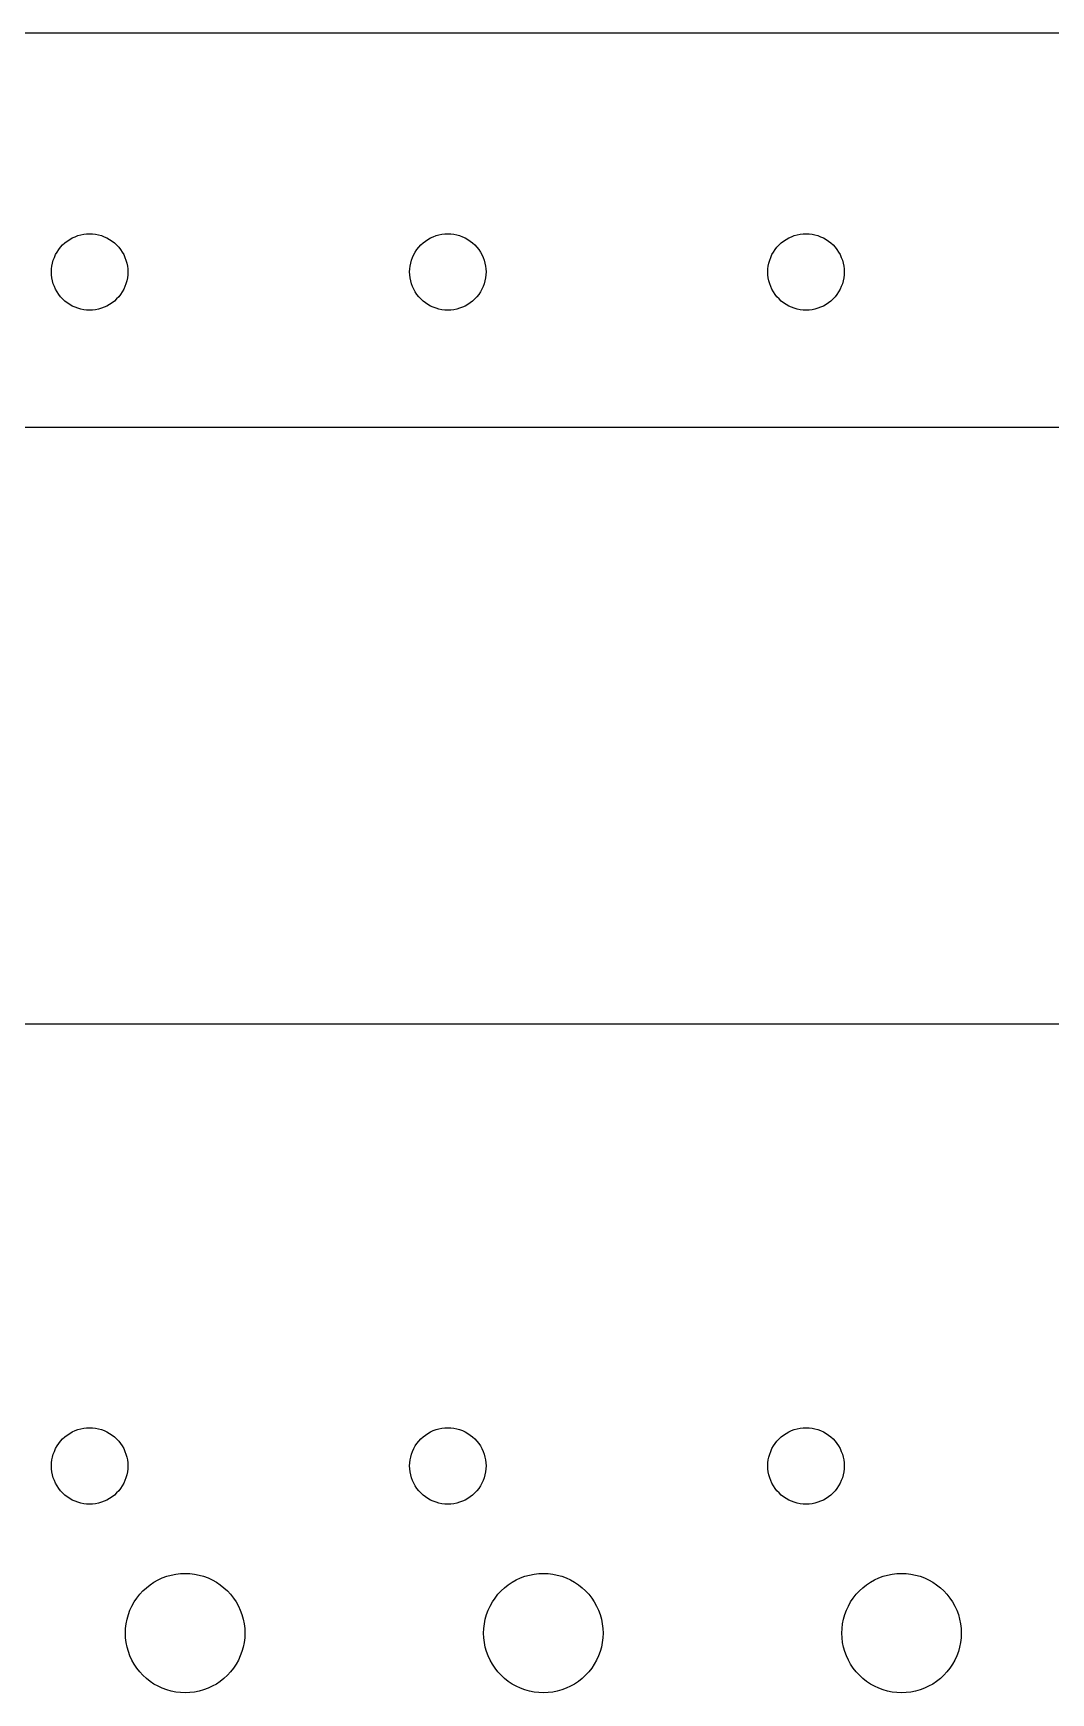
# Model space of a CAD drawing. Extents: x 0 to 315, y 0 to 192.
# Drawn here: x 110.4 to 153, y 122.8 to 192.2 of the extents above; entities that cross this region are included whole.
import ezdxf

# ---------------------------------------------------------------- set-up
doc = ezdxf.new("R2010")
doc.units = 0
doc.layers.add('Layer_1', color=7, linetype='CONTINUOUS')

msp = doc.modelspace()

# ---------------------------------------------------------------- linework, layer by layer
at = {"layer": 'Layer_1', "color": 7}
for p, q in [((315.249983, 192.249989), (0.25, 192.249989)), ((111.711001, 183.46699), (111.810001, 183.543992)), ((111.810001, 183.543992), (111.914, 183.613992)), ((111.914, 183.613992), (112.023999, 183.67599)), ((112.023999, 183.67599), (112.138, 183.72799)), ((112.138, 183.72799), (112.256, 183.771991)), ((112.256, 183.771991), (112.376001, 183.80599)), ((112.376001, 183.80599), (112.500001, 183.829979)), ((112.500001, 183.829979), (112.624001, 183.844993)), ((112.624001, 183.844993), (112.749999, 183.849989)), ((112.749999, 183.849989), (112.876, 183.844993)), ((112.876, 183.844993), (113, 183.829979)), ((113, 183.829979), (113.124, 183.80599)), ((113.124, 183.80599), (113.244001, 183.771991)), ((113.244001, 183.771991), (113.362001, 183.72799)), ((113.362001, 183.72799), (113.476001, 183.67599)), ((113.476001, 183.67599), (113.586, 183.613992)), ((113.586, 183.613992), (113.689999, 183.543992)), ((113.689999, 183.543992), (113.789, 183.46699)), ((126.710999, 183.46699), (126.81, 183.543992)), ((126.81, 183.543992), (126.914001, 183.613992)), ((126.914001, 183.613992), (127.024, 183.67599)), ((127.024, 183.67599), (127.138001, 183.72799)), ((127.138001, 183.72799), (127.256001, 183.771991)), ((127.256001, 183.771991), (127.375999, 183.80599)), ((127.375999, 183.80599), (127.499999, 183.829979)), ((127.499999, 183.829979), (127.623999, 183.844993)), ((127.623999, 183.844993), (127.75, 183.849989)), ((127.75, 183.849989), (127.876001, 183.844993)), ((127.876001, 183.844993), (128.000001, 183.829979)), ((128.000001, 183.829979), (128.124001, 183.80599)), ((128.124001, 183.80599), (128.243999, 183.771991)), ((128.243999, 183.771991), (128.361999, 183.72799)), ((128.361999, 183.72799), (128.476, 183.67599)), ((128.476, 183.67599), (128.586001, 183.613992)), ((128.586001, 183.613992), (128.69, 183.543992)), ((128.69, 183.543992), (128.789001, 183.46699)), ((141.711, 183.46699), (141.810001, 183.543992)), ((141.810001, 183.543992), (141.913999, 183.613992)), ((141.913999, 183.613992), (142.024001, 183.67599)), ((142.024001, 183.67599), (142.137999, 183.72799)), ((142.137999, 183.72799), (142.255999, 183.771991)), ((142.255999, 183.771991), (142.376, 183.80599)), ((142.376, 183.80599), (142.5, 183.829979)), ((142.5, 183.829979), (142.624, 183.844993)), ((142.624, 183.844993), (142.750001, 183.849989)), ((142.750001, 183.849989), (142.875999, 183.844993)), ((142.875999, 183.844993), (142.999999, 183.829979)), ((142.999999, 183.829979), (143.123999, 183.80599)), ((143.123999, 183.80599), (143.244, 183.771991)), ((143.244, 183.771991), (143.362, 183.72799)), ((143.362, 183.72799), (143.476001, 183.67599)), ((143.476001, 183.67599), (143.586, 183.613992)), ((143.586, 183.613992), (143.690001, 183.543992)), ((143.690001, 183.543992), (143.788999, 183.46699)), ((111.228, 182.743991), (111.272001, 182.861991)), ((111.272001, 182.861991), (111.324001, 182.975991)), ((111.324001, 182.975991), (111.385999, 183.08599)), ((111.385999, 183.08599), (111.456002, 183.189992)), ((111.456002, 183.189992), (111.533, 183.28899)), ((111.533, 183.28899), (111.618999, 183.380992)), ((111.618999, 183.380992), (111.711001, 183.46699)), ((113.789, 183.46699), (113.881002, 183.380992)), ((113.881002, 183.380992), (113.967, 183.28899)), ((113.967, 183.28899), (114.043999, 183.189992)), ((114.043999, 183.189992), (114.114001, 183.08599)), ((114.114001, 183.08599), (114.176, 182.975991)), ((114.176, 182.975991), (114.227999, 182.861991)), ((114.227999, 182.861991), (114.272001, 182.743991)), ((126.228001, 182.743991), (126.271999, 182.861991)), ((126.271999, 182.861991), (126.324002, 182.975991)), ((126.324002, 182.975991), (126.386, 183.08599)), ((126.386, 183.08599), (126.456, 183.189992)), ((126.456, 183.189992), (126.533001, 183.28899)), ((126.533001, 183.28899), (126.619, 183.380992)), ((126.619, 183.380992), (126.710999, 183.46699)), ((128.789001, 183.46699), (128.881, 183.380992)), ((128.881, 183.380992), (128.967001, 183.28899)), ((128.967001, 183.28899), (129.044, 183.189992)), ((129.044, 183.189992), (129.114, 183.08599)), ((129.114, 183.08599), (129.176001, 182.975991)), ((129.176001, 182.975991), (129.228001, 182.861991)), ((129.228001, 182.861991), (129.271999, 182.743991)), ((141.227999, 182.743991), (141.272, 182.861991)), ((141.272, 182.861991), (141.324, 182.975991)), ((141.324, 182.975991), (141.386001, 183.08599)), ((141.386001, 183.08599), (141.456001, 183.189992)), ((141.456001, 183.189992), (141.532999, 183.28899)), ((141.532999, 183.28899), (141.619001, 183.380992)), ((141.619001, 183.380992), (141.711, 183.46699)), ((143.788999, 183.46699), (143.881001, 183.380992)), ((143.881001, 183.380992), (143.967, 183.28899)), ((143.967, 183.28899), (144.044001, 183.189992)), ((144.044001, 183.189992), (144.114001, 183.08599)), ((144.114001, 183.08599), (144.175999, 182.975991)), ((144.175999, 182.975991), (144.227999, 182.861991)), ((144.227999, 182.861991), (144.272, 182.743991)), ((111.150002, 182.249992), (111.154997, 182.37599)), ((111.154997, 182.123991), (111.150002, 182.249992)), ((111.154997, 182.37599), (111.170012, 182.49999)), ((111.170012, 181.999991), (111.154997, 182.123991)), ((111.170012, 182.49999), (111.194001, 182.62399)), ((111.194001, 182.62399), (111.228, 182.743991)), ((114.272001, 182.743991), (114.306, 182.62399)), ((114.306, 182.62399), (114.329989, 182.49999)), ((114.329989, 182.49999), (114.345003, 182.37599)), ((114.345003, 182.123991), (114.329989, 181.999991)), ((114.345003, 182.37599), (114.349998, 182.249992)), ((114.349998, 182.249992), (114.345003, 182.123991)), ((126.150003, 182.249992), (126.154998, 182.37599)), ((126.154998, 182.123991), (126.150003, 182.249992)), ((126.154998, 182.37599), (126.170013, 182.49999)), ((126.170013, 181.999991), (126.154998, 182.123991)), ((126.170013, 182.49999), (126.194002, 182.62399)), ((126.194002, 182.62399), (126.228001, 182.743991)), ((129.271999, 182.743991), (129.306001, 182.62399)), ((129.306001, 182.62399), (129.32999, 182.49999)), ((129.32999, 182.49999), (129.345004, 182.37599)), ((129.345004, 182.123991), (129.32999, 181.999991)), ((129.345004, 182.37599), (129.35, 182.249992)), ((129.35, 182.249992), (129.345004, 182.123991)), ((141.150001, 182.249992), (141.154997, 182.37599)), ((141.154997, 182.123991), (141.150001, 182.249992)), ((141.154997, 182.37599), (141.170011, 182.49999)), ((141.170011, 181.999991), (141.154997, 182.123991)), ((141.170011, 182.49999), (141.194, 182.62399)), ((141.194, 182.62399), (141.227999, 182.743991)), ((144.272, 182.743991), (144.305999, 182.62399)), ((144.305999, 182.62399), (144.329988, 182.49999)), ((144.329988, 182.49999), (144.345002, 182.37599)), ((144.345002, 182.123991), (144.329988, 181.999991)), ((144.345002, 182.37599), (144.349998, 182.249992)), ((144.349998, 182.249992), (144.345002, 182.123991)), ((111.194001, 181.875991), (111.170012, 181.999991)), ((111.228, 181.75599), (111.194001, 181.875991)), ((111.272001, 181.63799), (111.228, 181.75599)), ((111.324001, 181.523992), (111.272001, 181.63799)), ((111.385999, 181.41399), (111.324001, 181.523992)), ((111.456002, 181.309991), (111.385999, 181.41399)), ((114.114001, 181.41399), (114.043999, 181.309991)), ((114.176, 181.523992), (114.114001, 181.41399)), ((114.227999, 181.63799), (114.176, 181.523992)), ((114.272001, 181.75599), (114.227999, 181.63799)), ((114.306, 181.875991), (114.272001, 181.75599)), ((114.329989, 181.999991), (114.306, 181.875991)), ((126.194002, 181.875991), (126.170013, 181.999991)), ((126.228001, 181.75599), (126.194002, 181.875991)), ((126.271999, 181.63799), (126.228001, 181.75599)), ((126.324002, 181.523992), (126.271999, 181.63799)), ((126.386, 181.41399), (126.324002, 181.523992)), ((126.456, 181.309991), (126.386, 181.41399)), ((129.114, 181.41399), (129.044, 181.309991)), ((129.176001, 181.523992), (129.114, 181.41399)), ((129.228001, 181.63799), (129.176001, 181.523992)), ((129.271999, 181.75599), (129.228001, 181.63799)), ((129.306001, 181.875991), (129.271999, 181.75599)), ((129.32999, 181.999991), (129.306001, 181.875991)), ((141.194, 181.875991), (141.170011, 181.999991)), ((141.227999, 181.75599), (141.194, 181.875991)), ((141.272, 181.63799), (141.227999, 181.75599)), ((141.324, 181.523992), (141.272, 181.63799)), ((141.386001, 181.41399), (141.324, 181.523992)), ((141.456001, 181.309991), (141.386001, 181.41399)), ((144.114001, 181.41399), (144.044001, 181.309991)), ((144.175999, 181.523992), (144.114001, 181.41399)), ((144.227999, 181.63799), (144.175999, 181.523992)), ((144.272, 181.75599), (144.227999, 181.63799)), ((144.305999, 181.875991), (144.272, 181.75599)), ((144.329988, 181.999991), (144.305999, 181.875991)), ((111.533, 181.210991), (111.456002, 181.309991)), ((111.618999, 181.118992), (111.533, 181.210991)), ((111.711001, 181.03299), (111.618999, 181.118992)), ((111.810001, 180.955992), (111.711001, 181.03299)), ((111.914, 180.885992), (111.810001, 180.955992)), ((112.023999, 180.823991), (111.914, 180.885992)), ((112.138, 180.771991), (112.023999, 180.823991)), ((112.256, 180.72799), (112.138, 180.771991)), ((112.376001, 180.693991), (112.256, 180.72799)), ((113.244001, 180.72799), (113.124, 180.693991)), ((113.362001, 180.771991), (113.244001, 180.72799)), ((113.476001, 180.823991), (113.362001, 180.771991)), ((113.586, 180.885992), (113.476001, 180.823991)), ((113.689999, 180.955992), (113.586, 180.885992)), ((113.789, 181.03299), (113.689999, 180.955992)), ((113.881002, 181.118992), (113.789, 181.03299)), ((113.967, 181.210991), (113.881002, 181.118992)), ((114.043999, 181.309991), (113.967, 181.210991)), ((126.533001, 181.210991), (126.456, 181.309991)), ((126.619, 181.118992), (126.533001, 181.210991)), ((126.710999, 181.03299), (126.619, 181.118992)), ((126.81, 180.955992), (126.710999, 181.03299)), ((126.914001, 180.885992), (126.81, 180.955992)), ((127.024, 180.823991), (126.914001, 180.885992)), ((127.138001, 180.771991), (127.024, 180.823991)), ((127.256001, 180.72799), (127.138001, 180.771991)), ((127.375999, 180.693991), (127.256001, 180.72799)), ((128.243999, 180.72799), (128.124001, 180.693991)), ((128.361999, 180.771991), (128.243999, 180.72799)), ((128.476, 180.823991), (128.361999, 180.771991)), ((128.586001, 180.885992), (128.476, 180.823991)), ((128.69, 180.955992), (128.586001, 180.885992)), ((128.789001, 181.03299), (128.69, 180.955992)), ((128.881, 181.118992), (128.789001, 181.03299)), ((128.967001, 181.210991), (128.881, 181.118992)), ((129.044, 181.309991), (128.967001, 181.210991)), ((141.532999, 181.210991), (141.456001, 181.309991)), ((141.619001, 181.118992), (141.532999, 181.210991)), ((141.711, 181.03299), (141.619001, 181.118992)), ((141.810001, 180.955992), (141.711, 181.03299)), ((141.913999, 180.885992), (141.810001, 180.955992)), ((142.024001, 180.823991), (141.913999, 180.885992)), ((142.137999, 180.771991), (142.024001, 180.823991)), ((142.255999, 180.72799), (142.137999, 180.771991)), ((142.376, 180.693991), (142.255999, 180.72799)), ((143.244, 180.72799), (143.123999, 180.693991)), ((143.362, 180.771991), (143.244, 180.72799)), ((143.476001, 180.823991), (143.362, 180.771991)), ((143.586, 180.885992), (143.476001, 180.823991)), ((143.690001, 180.955992), (143.586, 180.885992)), ((143.788999, 181.03299), (143.690001, 180.955992)), ((143.881001, 181.118992), (143.788999, 181.03299)), ((143.967, 181.210991), (143.881001, 181.118992)), ((144.044001, 181.309991), (143.967, 181.210991)), ((112.500001, 180.670002), (112.376001, 180.693991)), ((112.624001, 180.654987), (112.500001, 180.670002)), ((112.749999, 180.649992), (112.624001, 180.654987)), ((112.876, 180.654987), (112.749999, 180.649992)), ((113, 180.670002), (112.876, 180.654987)), ((113.124, 180.693991), (113, 180.670002)), ((127.499999, 180.670002), (127.375999, 180.693991)), ((127.623999, 180.654987), (127.499999, 180.670002)), ((127.75, 180.649992), (127.623999, 180.654987)), ((127.876001, 180.654987), (127.75, 180.649992)), ((128.000001, 180.670002), (127.876001, 180.654987)), ((128.124001, 180.693991), (128.000001, 180.670002)), ((142.5, 180.670002), (142.376, 180.693991)), ((142.624, 180.654987), (142.5, 180.670002)), ((142.750001, 180.649992), (142.624, 180.654987)), ((142.875999, 180.654987), (142.750001, 180.649992)), ((142.999999, 180.670002), (142.875999, 180.654987)), ((143.123999, 180.693991), (142.999999, 180.670002)), ((2.249999, 175.749988), (313.249987, 175.749988)), ((313.249987, 150.749987), (2.249999, 150.749987)), ((111.618999, 133.38099), (111.711001, 133.466992)), ((111.711001, 133.466992), (111.810001, 133.54399)), ((111.810001, 133.54399), (111.914, 133.61399)), ((111.914, 133.61399), (112.023999, 133.675991)), ((112.023999, 133.675991), (112.138, 133.727991)), ((112.138, 133.727991), (112.256, 133.771992)), ((112.256, 133.771992), (112.376001, 133.805991)), ((112.376001, 133.805991), (112.500001, 133.82998)), ((112.500001, 133.82998), (112.624001, 133.844994)), ((112.624001, 133.844994), (112.749999, 133.84999)), ((112.749999, 133.84999), (112.876, 133.844994)), ((112.876, 133.844994), (113, 133.82998)), ((113, 133.82998), (113.124, 133.805991)), ((113.124, 133.805991), (113.244001, 133.771992)), ((113.244001, 133.771992), (113.362001, 133.727991)), ((113.362001, 133.727991), (113.476001, 133.675991)), ((113.476001, 133.675991), (113.586, 133.61399)), ((113.586, 133.61399), (113.689999, 133.54399)), ((113.689999, 133.54399), (113.789, 133.466992)), ((113.789, 133.466992), (113.881002, 133.38099)), ((126.619, 133.38099), (126.710999, 133.466992)), ((126.710999, 133.466992), (126.81, 133.54399)), ((126.81, 133.54399), (126.914001, 133.61399)), ((126.914001, 133.61399), (127.024, 133.675991)), ((127.024, 133.675991), (127.138001, 133.727991)), ((127.138001, 133.727991), (127.256001, 133.771992)), ((127.256001, 133.771992), (127.375999, 133.805991)), ((127.375999, 133.805991), (127.499999, 133.82998)), ((127.499999, 133.82998), (127.623999, 133.844994)), ((127.623999, 133.844994), (127.75, 133.84999)), ((127.75, 133.84999), (127.876001, 133.844994)), ((127.876001, 133.844994), (128.000001, 133.82998)), ((128.000001, 133.82998), (128.124001, 133.805991)), ((128.124001, 133.805991), (128.243999, 133.771992)), ((128.243999, 133.771992), (128.361999, 133.727991)), ((128.361999, 133.727991), (128.476, 133.675991)), ((128.476, 133.675991), (128.586001, 133.61399)), ((128.586001, 133.61399), (128.69, 133.54399)), ((128.69, 133.54399), (128.789001, 133.466992)), ((128.789001, 133.466992), (128.881, 133.38099)), ((141.619001, 133.38099), (141.711, 133.466992)), ((141.711, 133.466992), (141.810001, 133.54399)), ((141.810001, 133.54399), (141.913999, 133.61399)), ((141.913999, 133.61399), (142.024001, 133.675991)), ((142.024001, 133.675991), (142.137999, 133.727991)), ((142.137999, 133.727991), (142.255999, 133.771992)), ((142.255999, 133.771992), (142.376, 133.805991)), ((142.376, 133.805991), (142.5, 133.82998)), ((142.5, 133.82998), (142.624, 133.844994)), ((142.624, 133.844994), (142.750001, 133.84999)), ((142.750001, 133.84999), (142.875999, 133.844994)), ((142.875999, 133.844994), (142.999999, 133.82998)), ((142.999999, 133.82998), (143.123999, 133.805991)), ((143.123999, 133.805991), (143.244, 133.771992)), ((143.244, 133.771992), (143.362, 133.727991)), ((143.362, 133.727991), (143.476001, 133.675991)), ((143.476001, 133.675991), (143.586, 133.61399)), ((143.586, 133.61399), (143.690001, 133.54399)), ((143.690001, 133.54399), (143.788999, 133.466992)), ((143.788999, 133.466992), (143.881001, 133.38099)), ((111.228, 132.743992), (111.272001, 132.861992)), ((111.272001, 132.861992), (111.324001, 132.97599)), ((111.324001, 132.97599), (111.385999, 133.085992)), ((111.385999, 133.085992), (111.456002, 133.189991)), ((111.456002, 133.189991), (111.533, 133.288991)), ((111.533, 133.288991), (111.618999, 133.38099)), ((113.881002, 133.38099), (113.967, 133.288991)), ((113.967, 133.288991), (114.043999, 133.189991)), ((114.043999, 133.189991), (114.114001, 133.085992)), ((114.114001, 133.085992), (114.176, 132.97599)), ((114.176, 132.97599), (114.227999, 132.861992)), ((114.227999, 132.861992), (114.272001, 132.743992)), ((126.228001, 132.743992), (126.271999, 132.861992)), ((126.271999, 132.861992), (126.324002, 132.97599)), ((126.324002, 132.97599), (126.386, 133.085992)), ((126.386, 133.085992), (126.456, 133.189991)), ((126.456, 133.189991), (126.533001, 133.288991)), ((126.533001, 133.288991), (126.619, 133.38099)), ((128.881, 133.38099), (128.967001, 133.288991)), ((128.967001, 133.288991), (129.044, 133.189991)), ((129.044, 133.189991), (129.114, 133.085992)), ((129.114, 133.085992), (129.176001, 132.97599)), ((129.176001, 132.97599), (129.228001, 132.861992)), ((129.228001, 132.861992), (129.271999, 132.743992)), ((141.227999, 132.743992), (141.272, 132.861992)), ((141.272, 132.861992), (141.324, 132.97599)), ((141.324, 132.97599), (141.386001, 133.085992)), ((141.386001, 133.085992), (141.456001, 133.189991)), ((141.456001, 133.189991), (141.532999, 133.288991)), ((141.532999, 133.288991), (141.619001, 133.38099)), ((143.881001, 133.38099), (143.967, 133.288991)), ((143.967, 133.288991), (144.044001, 133.189991)), ((144.044001, 133.189991), (144.114001, 133.085992)), ((144.114001, 133.085992), (144.175999, 132.97599)), ((144.175999, 132.97599), (144.227999, 132.861992)), ((144.227999, 132.861992), (144.272, 132.743992)), ((111.150002, 132.24999), (111.154997, 132.375991)), ((111.154997, 132.123992), (111.150002, 132.24999)), ((111.154997, 132.375991), (111.170012, 132.499991)), ((111.170012, 131.999992), (111.154997, 132.123992)), ((111.170012, 132.499991), (111.194001, 132.623991)), ((111.194001, 132.623991), (111.228, 132.743992)), ((114.272001, 132.743992), (114.306, 132.623991)), ((114.306, 132.623991), (114.329989, 132.499991)), ((114.329989, 132.499991), (114.345003, 132.375991)), ((114.345003, 132.123992), (114.329989, 131.999992)), ((114.345003, 132.375991), (114.349998, 132.24999)), ((114.349998, 132.24999), (114.345003, 132.123992)), ((126.150003, 132.24999), (126.154998, 132.375991)), ((126.154998, 132.123992), (126.150003, 132.24999)), ((126.154998, 132.375991), (126.170013, 132.499991)), ((126.170013, 131.999992), (126.154998, 132.123992)), ((126.170013, 132.499991), (126.194002, 132.623991)), ((126.194002, 132.623991), (126.228001, 132.743992)), ((129.271999, 132.743992), (129.306001, 132.623991)), ((129.306001, 132.623991), (129.32999, 132.499991)), ((129.32999, 132.499991), (129.345004, 132.375991)), ((129.345004, 132.123992), (129.32999, 131.999992)), ((129.345004, 132.375991), (129.35, 132.24999)), ((129.35, 132.24999), (129.345004, 132.123992)), ((141.150001, 132.24999), (141.154997, 132.375991)), ((141.154997, 132.123992), (141.150001, 132.24999)), ((141.154997, 132.375991), (141.170011, 132.499991)), ((141.170011, 131.999992), (141.154997, 132.123992)), ((141.170011, 132.499991), (141.194, 132.623991)), ((141.194, 132.623991), (141.227999, 132.743992)), ((144.272, 132.743992), (144.305999, 132.623991)), ((144.305999, 132.623991), (144.329988, 132.499991)), ((144.329988, 132.499991), (144.345002, 132.375991)), ((144.345002, 132.123992), (144.329988, 131.999992)), ((144.345002, 132.375991), (144.349998, 132.24999)), ((144.349998, 132.24999), (144.345002, 132.123992)), ((111.194001, 131.875992), (111.170012, 131.999992)), ((111.228, 131.755991), (111.194001, 131.875992)), ((111.272001, 131.637991), (111.228, 131.755991)), ((111.324001, 131.52399), (111.272001, 131.637991)), ((111.385999, 131.413991), (111.324001, 131.52399)), ((111.456002, 131.309993), (111.385999, 131.413991)), ((114.114001, 131.413991), (114.043999, 131.309993)), ((114.176, 131.52399), (114.114001, 131.413991)), ((114.227999, 131.637991), (114.176, 131.52399)), ((114.272001, 131.755991), (114.227999, 131.637991)), ((114.306, 131.875992), (114.272001, 131.755991)), ((114.329989, 131.999992), (114.306, 131.875992)), ((126.194002, 131.875992), (126.170013, 131.999992)), ((126.228001, 131.755991), (126.194002, 131.875992)), ((126.271999, 131.637991), (126.228001, 131.755991)), ((126.324002, 131.52399), (126.271999, 131.637991)), ((126.386, 131.413991), (126.324002, 131.52399)), ((126.456, 131.309993), (126.386, 131.413991)), ((129.114, 131.413991), (129.044, 131.309993)), ((129.176001, 131.52399), (129.114, 131.413991)), ((129.228001, 131.637991), (129.176001, 131.52399)), ((129.271999, 131.755991), (129.228001, 131.637991)), ((129.306001, 131.875992), (129.271999, 131.755991)), ((129.32999, 131.999992), (129.306001, 131.875992)), ((141.194, 131.875992), (141.170011, 131.999992)), ((141.227999, 131.755991), (141.194, 131.875992)), ((141.272, 131.637991), (141.227999, 131.755991)), ((141.324, 131.52399), (141.272, 131.637991)), ((141.386001, 131.413991), (141.324, 131.52399)), ((141.456001, 131.309993), (141.386001, 131.413991)), ((144.114001, 131.413991), (144.044001, 131.309993)), ((144.175999, 131.52399), (144.114001, 131.413991)), ((144.227999, 131.637991), (144.175999, 131.52399)), ((144.272, 131.755991), (144.227999, 131.637991)), ((144.305999, 131.875992), (144.272, 131.755991)), ((144.329988, 131.999992), (144.305999, 131.875992)), ((111.533, 131.210992), (111.456002, 131.309993)), ((111.618999, 131.11899), (111.533, 131.210992)), ((111.711001, 131.032991), (111.618999, 131.11899)), ((111.810001, 130.95599), (111.711001, 131.032991)), ((111.914, 130.88599), (111.810001, 130.95599)), ((112.023999, 130.823992), (111.914, 130.88599)), ((112.138, 130.771992), (112.023999, 130.823992)), ((112.256, 130.727991), (112.138, 130.771992)), ((112.376001, 130.693992), (112.256, 130.727991)), ((112.500001, 130.670003), (112.376001, 130.693992)), ((112.624001, 130.654989), (112.500001, 130.670003)), ((113, 130.670003), (112.876, 130.654989)), ((113.124, 130.693992), (113, 130.670003)), ((113.244001, 130.727991), (113.124, 130.693992)), ((113.362001, 130.771992), (113.244001, 130.727991)), ((113.476001, 130.823992), (113.362001, 130.771992)), ((113.586, 130.88599), (113.476001, 130.823992)), ((113.689999, 130.95599), (113.586, 130.88599)), ((113.789, 131.032991), (113.689999, 130.95599)), ((113.881002, 131.11899), (113.789, 131.032991)), ((113.967, 131.210992), (113.881002, 131.11899)), ((114.043999, 131.309993), (113.967, 131.210992)), ((126.533001, 131.210992), (126.456, 131.309993)), ((126.619, 131.11899), (126.533001, 131.210992)), ((126.710999, 131.032991), (126.619, 131.11899)), ((126.81, 130.95599), (126.710999, 131.032991)), ((126.914001, 130.88599), (126.81, 130.95599)), ((127.024, 130.823992), (126.914001, 130.88599)), ((127.138001, 130.771992), (127.024, 130.823992)), ((127.256001, 130.727991), (127.138001, 130.771992)), ((127.375999, 130.693992), (127.256001, 130.727991)), ((127.499999, 130.670003), (127.375999, 130.693992)), ((127.623999, 130.654989), (127.499999, 130.670003)), ((128.000001, 130.670003), (127.876001, 130.654989)), ((128.124001, 130.693992), (128.000001, 130.670003)), ((128.243999, 130.727991), (128.124001, 130.693992)), ((128.361999, 130.771992), (128.243999, 130.727991)), ((128.476, 130.823992), (128.361999, 130.771992)), ((128.586001, 130.88599), (128.476, 130.823992)), ((128.69, 130.95599), (128.586001, 130.88599)), ((128.789001, 131.032991), (128.69, 130.95599)), ((128.881, 131.11899), (128.789001, 131.032991)), ((128.967001, 131.210992), (128.881, 131.11899)), ((129.044, 131.309993), (128.967001, 131.210992)), ((141.532999, 131.210992), (141.456001, 131.309993)), ((141.619001, 131.11899), (141.532999, 131.210992)), ((141.711, 131.032991), (141.619001, 131.11899)), ((141.810001, 130.95599), (141.711, 131.032991)), ((141.913999, 130.88599), (141.810001, 130.95599)), ((142.024001, 130.823992), (141.913999, 130.88599)), ((142.137999, 130.771992), (142.024001, 130.823992)), ((142.255999, 130.727991), (142.137999, 130.771992)), ((142.376, 130.693992), (142.255999, 130.727991)), ((142.5, 130.670003), (142.376, 130.693992)), ((142.624, 130.654989), (142.5, 130.670003)), ((142.999999, 130.670003), (142.875999, 130.654989)), ((143.123999, 130.693992), (142.999999, 130.670003)), ((143.244, 130.727991), (143.123999, 130.693992)), ((143.362, 130.771992), (143.244, 130.727991)), ((143.476001, 130.823992), (143.362, 130.771992)), ((143.586, 130.88599), (143.476001, 130.823992)), ((143.690001, 130.95599), (143.586, 130.88599)), ((143.788999, 131.032991), (143.690001, 130.95599)), ((143.881001, 131.11899), (143.788999, 131.032991)), ((143.967, 131.210992), (143.881001, 131.11899)), ((144.044001, 131.309993), (143.967, 131.210992)), ((112.749999, 130.649993), (112.624001, 130.654989)), ((112.876, 130.654989), (112.749999, 130.649993)), ((127.75, 130.649993), (127.623999, 130.654989)), ((127.876001, 130.654989), (127.75, 130.649993)), ((142.750001, 130.649993), (142.624, 130.654989)), ((142.875999, 130.654989), (142.750001, 130.649993)), ((115.126, 127.150988), (115.281002, 127.272987)), ((115.281002, 127.272987), (115.443999, 127.38199)), ((115.443999, 127.38199), (115.615, 127.477988)), ((115.615, 127.477988), (115.793001, 127.559987)), ((115.793001, 127.559987), (115.977001, 127.627989)), ((115.977001, 127.627989), (116.166, 127.680987)), ((116.166, 127.680987), (116.359, 127.718989)), ((116.359, 127.718989), (116.553999, 127.74199)), ((116.553999, 127.74199), (116.749999, 127.749977)), ((116.749999, 127.749977), (116.946, 127.74199)), ((116.946, 127.74199), (117.141001, 127.718989)), ((117.141001, 127.718989), (117.333999, 127.680987)), ((117.333999, 127.680987), (117.523, 127.627989)), ((117.523, 127.627989), (117.707001, 127.559987)), ((117.707001, 127.559987), (117.885001, 127.477988)), ((117.885001, 127.477988), (118.056, 127.38199)), ((118.056, 127.38199), (118.219, 127.272987)), ((118.219, 127.272987), (118.373999, 127.150988)), ((130.126001, 127.150988), (130.281, 127.272987)), ((130.281, 127.272987), (130.444, 127.38199)), ((130.444, 127.38199), (130.615001, 127.477988)), ((130.615001, 127.477988), (130.792999, 127.559987)), ((130.792999, 127.559987), (130.976999, 127.627989)), ((130.976999, 127.627989), (131.166001, 127.680987)), ((131.166001, 127.680987), (131.359001, 127.718989)), ((131.359001, 127.718989), (131.554, 127.74199)), ((131.554, 127.74199), (131.75, 127.749977)), ((131.75, 127.749977), (131.946001, 127.74199)), ((131.946001, 127.74199), (132.141, 127.718989)), ((132.141, 127.718989), (132.334, 127.680987)), ((132.334, 127.680987), (132.523001, 127.627989)), ((132.523001, 127.627989), (132.706999, 127.559987)), ((132.706999, 127.559987), (132.884999, 127.477988)), ((132.884999, 127.477988), (133.056001, 127.38199)), ((133.056001, 127.38199), (133.219001, 127.272987)), ((133.219001, 127.272987), (133.374, 127.150988)), ((145.125999, 127.150988), (145.281001, 127.272987)), ((145.281001, 127.272987), (145.444001, 127.38199)), ((145.444001, 127.38199), (145.615, 127.477988)), ((145.615, 127.477988), (145.793, 127.559987)), ((145.793, 127.559987), (145.977, 127.627989)), ((145.977, 127.627989), (146.165999, 127.680987)), ((146.165999, 127.680987), (146.358999, 127.718989)), ((146.358999, 127.718989), (146.554001, 127.74199)), ((146.554001, 127.74199), (146.750001, 127.749977)), ((146.750001, 127.749977), (146.945999, 127.74199)), ((146.945999, 127.74199), (147.141001, 127.718989)), ((147.141001, 127.718989), (147.334001, 127.680987)), ((147.334001, 127.680987), (147.523, 127.627989)), ((147.523, 127.627989), (147.707, 127.559987)), ((147.707, 127.559987), (147.885, 127.477988)), ((147.885, 127.477988), (148.055999, 127.38199)), ((148.055999, 127.38199), (148.218999, 127.272987)), ((148.218999, 127.272987), (148.374001, 127.150988)), ((114.522002, 126.384989), (114.618, 126.555987)), ((114.618, 126.555987), (114.726999, 126.718988)), ((114.726999, 126.718988), (114.849001, 126.87399)), ((114.849001, 126.87399), (114.982001, 127.017988)), ((114.982001, 127.017988), (115.126, 127.150988)), ((118.373999, 127.150988), (118.518, 127.017988)), ((118.518, 127.017988), (118.651, 126.87399)), ((118.651, 126.87399), (118.772999, 126.718988)), ((118.772999, 126.718988), (118.881999, 126.555987)), ((118.881999, 126.555987), (118.978, 126.384989)), ((129.522, 126.384989), (129.618001, 126.555987)), ((129.618001, 126.555987), (129.727, 126.718988)), ((129.727, 126.718988), (129.848999, 126.87399)), ((129.848999, 126.87399), (129.982, 127.017988)), ((129.982, 127.017988), (130.126001, 127.150988)), ((133.374, 127.150988), (133.518001, 127.017988)), ((133.518001, 127.017988), (133.651001, 126.87399)), ((133.651001, 126.87399), (133.773, 126.718988)), ((133.773, 126.718988), (133.882, 126.555987)), ((133.882, 126.555987), (133.978001, 126.384989)), ((144.522001, 126.384989), (144.617999, 126.555987)), ((144.617999, 126.555987), (144.726999, 126.718988)), ((144.726999, 126.718988), (144.849001, 126.87399)), ((144.849001, 126.87399), (144.982001, 127.017988)), ((144.982001, 127.017988), (145.125999, 127.150988)), ((148.374001, 127.150988), (148.517999, 127.017988)), ((148.517999, 127.017988), (148.651, 126.87399)), ((148.651, 126.87399), (148.773001, 126.718988)), ((148.773001, 126.718988), (148.882001, 126.555987)), ((148.882001, 126.555987), (148.977999, 126.384989)), ((114.281001, 125.640989), (114.318999, 125.83399)), ((114.318999, 125.83399), (114.372001, 126.022988)), ((114.372001, 126.022988), (114.439999, 126.206989)), ((114.439999, 126.206989), (114.522002, 126.384989)), ((118.978, 126.384989), (119.06, 126.206989)), ((119.06, 126.206989), (119.128001, 126.022988)), ((119.128001, 126.022988), (119.180999, 125.83399)), ((119.180999, 125.83399), (119.219001, 125.640989)), ((129.280999, 125.640989), (129.319, 125.83399)), ((129.319, 125.83399), (129.371999, 126.022988)), ((129.371999, 126.022988), (129.44, 126.206989)), ((129.44, 126.206989), (129.522, 126.384989)), ((133.978001, 126.384989), (134.060001, 126.206989)), ((134.060001, 126.206989), (134.127999, 126.022988)), ((134.127999, 126.022988), (134.181001, 125.83399)), ((134.181001, 125.83399), (134.218999, 125.640989)), ((144.281, 125.640989), (144.319001, 125.83399)), ((144.319001, 125.83399), (144.372, 126.022988)), ((144.372, 126.022988), (144.440001, 126.206989)), ((144.440001, 126.206989), (144.522001, 126.384989)), ((148.977999, 126.384989), (149.059999, 126.206989)), ((149.059999, 126.206989), (149.128, 126.022988)), ((149.128, 126.022988), (149.180999, 125.83399)), ((149.180999, 125.83399), (149.219, 125.640989)), ((114.250013, 125.249987), (114.258, 125.445988)), ((114.258, 125.05399), (114.250013, 125.249987)), ((114.258, 125.445988), (114.281001, 125.640989)), ((119.219001, 125.640989), (119.242002, 125.445988)), ((119.242002, 125.445988), (119.250017, 125.249987)), ((119.250017, 125.249987), (119.242002, 125.05399)), ((129.250011, 125.249987), (129.257998, 125.445988)), ((129.257998, 125.05399), (129.250011, 125.249987)), ((129.257998, 125.445988), (129.280999, 125.640989)), ((134.218999, 125.640989), (134.242, 125.445988)), ((134.242, 125.445988), (134.249987, 125.249987)), ((134.249987, 125.249987), (134.242, 125.05399)), ((144.250012, 125.249987), (144.257999, 125.445988)), ((144.257999, 125.05399), (144.250012, 125.249987)), ((144.257999, 125.445988), (144.281, 125.640989)), ((149.219, 125.640989), (149.242001, 125.445988)), ((149.242001, 125.445988), (149.249988, 125.249987)), ((149.249988, 125.249987), (149.242001, 125.05399)), ((114.281001, 124.858988), (114.258, 125.05399)), ((114.318999, 124.665988), (114.281001, 124.858988)), ((114.372001, 124.476989), (114.318999, 124.665988)), ((114.439999, 124.292989), (114.372001, 124.476989)), ((119.128001, 124.476989), (119.06, 124.292989)), ((119.180999, 124.665988), (119.128001, 124.476989)), ((119.219001, 124.858988), (119.180999, 124.665988)), ((119.242002, 125.05399), (119.219001, 124.858988)), ((129.280999, 124.858988), (129.257998, 125.05399)), ((129.319, 124.665988), (129.280999, 124.858988)), ((129.371999, 124.476989), (129.319, 124.665988)), ((129.44, 124.292989), (129.371999, 124.476989)), ((134.127999, 124.476989), (134.060001, 124.292989)), ((134.181001, 124.665988), (134.127999, 124.476989)), ((134.218999, 124.858988), (134.181001, 124.665988)), ((134.242, 125.05399), (134.218999, 124.858988)), ((144.281, 124.858988), (144.257999, 125.05399)), ((144.319001, 124.665988), (144.281, 124.858988)), ((144.372, 124.476989), (144.319001, 124.665988)), ((144.440001, 124.292989), (144.372, 124.476989)), ((149.128, 124.476989), (149.059999, 124.292989)), ((149.180999, 124.665988), (149.128, 124.476989)), ((149.219, 124.858988), (149.180999, 124.665988)), ((149.242001, 125.05399), (149.219, 124.858988)), ((114.522002, 124.114988), (114.439999, 124.292989)), ((114.618, 123.94399), (114.522002, 124.114988)), ((114.726999, 123.78099), (114.618, 123.94399)), ((114.849001, 123.625987), (114.726999, 123.78099)), ((118.772999, 123.78099), (118.651, 123.625987)), ((118.881999, 123.94399), (118.772999, 123.78099)), ((118.978, 124.114988), (118.881999, 123.94399)), ((119.06, 124.292989), (118.978, 124.114988)), ((129.522, 124.114988), (129.44, 124.292989)), ((129.618001, 123.94399), (129.522, 124.114988)), ((129.727, 123.78099), (129.618001, 123.94399)), ((129.848999, 123.625987), (129.727, 123.78099)), ((133.773, 123.78099), (133.651001, 123.625987)), ((133.882, 123.94399), (133.773, 123.78099)), ((133.978001, 124.114988), (133.882, 123.94399)), ((134.060001, 124.292989), (133.978001, 124.114988)), ((144.522001, 124.114988), (144.440001, 124.292989)), ((144.617999, 123.94399), (144.522001, 124.114988)), ((144.726999, 123.78099), (144.617999, 123.94399)), ((144.849001, 123.625987), (144.726999, 123.78099)), ((148.773001, 123.78099), (148.651, 123.625987)), ((148.882001, 123.94399), (148.773001, 123.78099)), ((148.977999, 124.114988), (148.882001, 123.94399)), ((149.059999, 124.292989), (148.977999, 124.114988)), ((114.982001, 123.481989), (114.849001, 123.625987)), ((115.126, 123.348989), (114.982001, 123.481989)), ((115.281002, 123.226987), (115.126, 123.348989)), ((115.443999, 123.117987), (115.281002, 123.226987)), ((115.615, 123.02199), (115.443999, 123.117987)), ((115.793001, 122.93999), (115.615, 123.02199)), ((117.885001, 123.02199), (117.707001, 122.93999)), ((118.056, 123.117987), (117.885001, 123.02199)), ((118.219, 123.226987), (118.056, 123.117987)), ((118.373999, 123.348989), (118.219, 123.226987)), ((118.518, 123.481989), (118.373999, 123.348989)), ((118.651, 123.625987), (118.518, 123.481989)), ((129.982, 123.481989), (129.848999, 123.625987)), ((130.126001, 123.348989), (129.982, 123.481989)), ((130.281, 123.226987), (130.126001, 123.348989)), ((130.444, 123.117987), (130.281, 123.226987)), ((130.615001, 123.02199), (130.444, 123.117987)), ((130.792999, 122.93999), (130.615001, 123.02199)), ((132.884999, 123.02199), (132.706999, 122.93999)), ((133.056001, 123.117987), (132.884999, 123.02199)), ((133.219001, 123.226987), (133.056001, 123.117987)), ((133.374, 123.348989), (133.219001, 123.226987)), ((133.518001, 123.481989), (133.374, 123.348989)), ((133.651001, 123.625987), (133.518001, 123.481989)), ((144.982001, 123.481989), (144.849001, 123.625987)), ((145.125999, 123.348989), (144.982001, 123.481989)), ((145.281001, 123.226987), (145.125999, 123.348989)), ((145.444001, 123.117987), (145.281001, 123.226987)), ((145.615, 123.02199), (145.444001, 123.117987)), ((145.793, 122.93999), (145.615, 123.02199)), ((147.885, 123.02199), (147.707, 122.93999)), ((148.055999, 123.117987), (147.885, 123.02199)), ((148.218999, 123.226987), (148.055999, 123.117987)), ((148.374001, 123.348989), (148.218999, 123.226987)), ((148.517999, 123.481989), (148.374001, 123.348989)), ((148.651, 123.625987), (148.517999, 123.481989)), ((115.977001, 122.871988), (115.793001, 122.93999)), ((116.166, 122.818987), (115.977001, 122.871988)), ((116.359, 122.780989), (116.166, 122.818987)), ((116.553999, 122.757988), (116.359, 122.780989)), ((116.749999, 122.750001), (116.553999, 122.757988)), ((116.946, 122.757988), (116.749999, 122.750001)), ((117.141001, 122.780989), (116.946, 122.757988)), ((117.333999, 122.818987), (117.141001, 122.780989)), ((117.523, 122.871988), (117.333999, 122.818987)), ((117.707001, 122.93999), (117.523, 122.871988)), ((130.976999, 122.871988), (130.792999, 122.93999)), ((131.166001, 122.818987), (130.976999, 122.871988)), ((131.359001, 122.780989), (131.166001, 122.818987)), ((131.554, 122.757988), (131.359001, 122.780989)), ((131.75, 122.750001), (131.554, 122.757988)), ((131.946001, 122.757988), (131.75, 122.750001)), ((132.141, 122.780989), (131.946001, 122.757988)), ((132.334, 122.818987), (132.141, 122.780989)), ((132.523001, 122.871988), (132.334, 122.818987)), ((132.706999, 122.93999), (132.523001, 122.871988)), ((145.977, 122.871988), (145.793, 122.93999)), ((146.165999, 122.818987), (145.977, 122.871988)), ((146.358999, 122.780989), (146.165999, 122.818987)), ((146.554001, 122.757988), (146.358999, 122.780989)), ((146.750001, 122.750001), (146.554001, 122.757988)), ((146.945999, 122.757988), (146.750001, 122.750001)), ((147.141001, 122.780989), (146.945999, 122.757988)), ((147.334001, 122.818987), (147.141001, 122.780989)), ((147.523, 122.871988), (147.334001, 122.818987)), ((147.707, 122.93999), (147.523, 122.871988))]:
    msp.add_line(p, q, dxfattribs=at)

doc.saveas('drawing.dxf')
